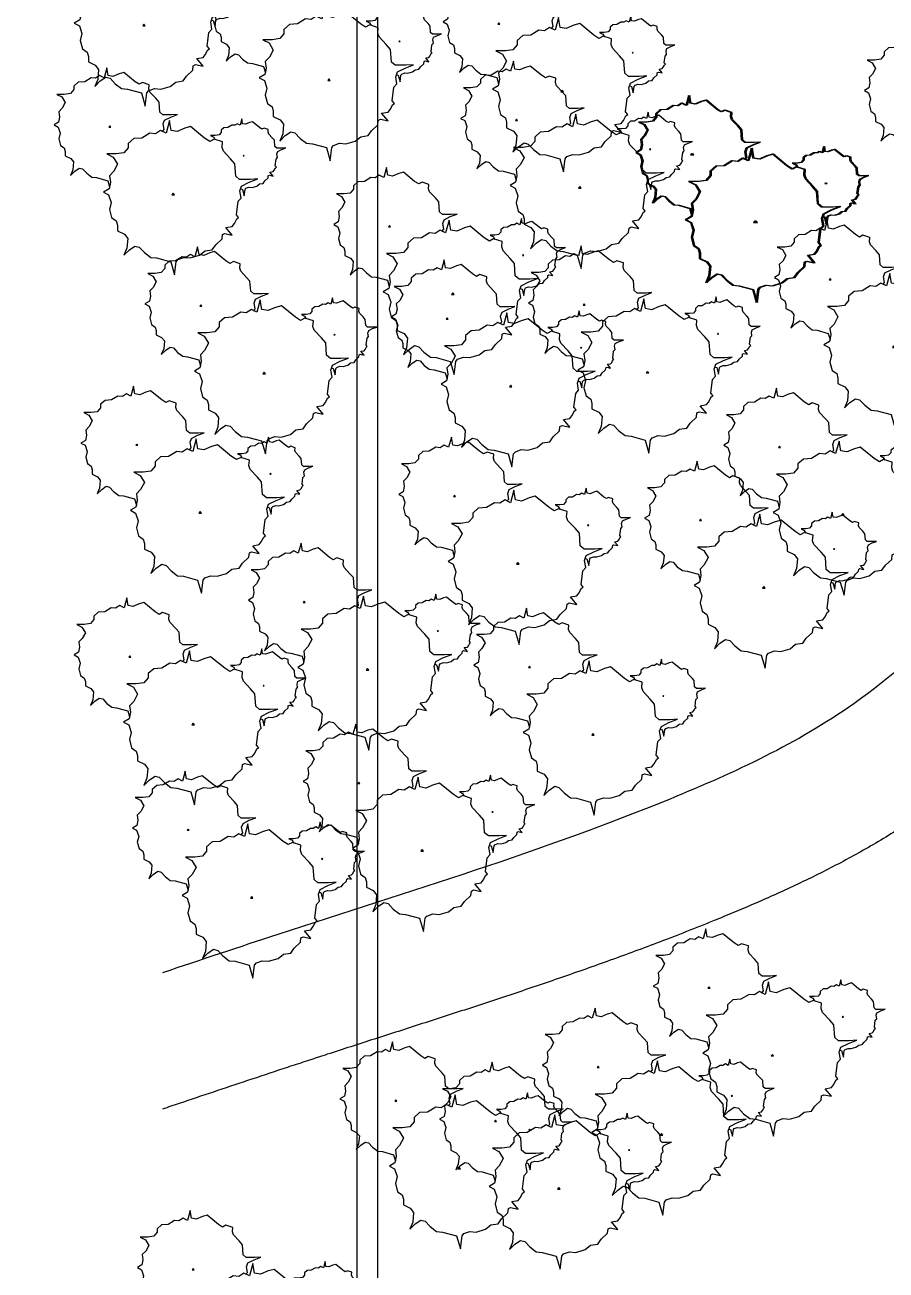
# Model space of a CAD drawing. Header units: millimetres. Extents: x -2023021 to 4454414, y -304659 to 993992.
# Drawn here: x 1481985 to 1515329, y 773262 to 821434 of the extents above; entities that cross this region are included whole.
import ezdxf

# ---------------------------------------------------------------- set-up
doc = ezdxf.new("R2010")
doc.units = ezdxf.units.MM
doc.header["$LTSCALE"] = 10
doc.header["$MEASUREMENT"] = 0
doc.layers.add('zelen', color=69, linetype='Continuous')

# ---------------------------------------------------------------- blocks, each defined once
blk = doc.blocks.new('Clump of Trees or Bushes - plan')
for points in [[(-10.993, 56.487), (-9.228, 58.426), (-10.144, 63.512), (-8.923, 67.033), (-3.43, 69.772), (2.673, 72.119), (-2.82, 71.728), (-10.449, 71.728), (-13.195, 74.075), (-13.806, 83.073), (-16.857, 86.594), (-22.045, 92.071), (-22.961, 94.81), (-22.656, 98.722), (-28.759, 100.678), (-31.811, 99.113), (-35.472, 101.461), (-45.543, 109.676), (-49.815, 108.503), (-55.308, 106.155), (-59.58, 106.938), (-60.801, 113.98), (-63.242, 104.982), (-67.209, 106.938), (-70.872, 104.59), (-74.839, 104.982), (-80.637, 101.461), (-86.435, 101.069), (-90.402, 97.548), (-90.402, 94.419), (-93.454, 90.898), (-98.947, 90.115), (-105.66, 90.115), (-101.083, 87.768), (-98.031, 82.682), (-100.778, 77.596), (-103.829, 74.466), (-103.219, 69.772), (-104.134, 65.077), (-108.102, 62.73), (-104.439, 60.774), (-102.609, 55.297), (-103.829, 50.211), (-102.303, 44.342), (-98.947, 41.995), (-98.031, 38.865), (-98.031, 34.953), (-93.148, 32.606), (-90.707, 29.476), (-91.317, 22.434), (-93.454, 17.348), (-89.487, 21.26), (-85.519, 23.999), (-82.468, 23.216), (-78.806, 19.304), (-74.228, 15.783), (-69.956, 15.392), (-59.886, 12.653), (-58.254, 7.074)], [(59.448, 5.262), (60.936, 4.858), (62.652, -1.011), (63.415, 4.858), (64.178, 5.836), (66.848, 6.814), (69.709, 6.569), (73.905, 7.792), (76.385, 9.748), (79.627, 10.237), (81.153, 12.438), (84.014, 15.127), (84.205, 17.084), (85.158, 17.573), (88.591, 16.839), (85.73, 20.262), (88.591, 20.751), (89.545, 21.974), (90.689, 24.174), (91.452, 24.663), (90.499, 25.886), (91.261, 31.999), (92.596, 33.466), (92.024, 36.645), (92.787, 38.845), (96.22, 40.557), (100.035, 42.024), (96.602, 41.779), (91.834, 41.779), (90.117, 43.246), (89.736, 48.871), (87.828, 51.071), (84.586, 54.494), (84.014, 56.206), (84.205, 58.651), (80.39, 59.873), (78.483, 58.895), (76.194, 60.362), (69.9, 65.497), (67.23, 64.764), (63.797, 63.297), (61.126, 63.786), (60.364, 68.187), (58.838, 62.563), (56.358, 63.786), (54.07, 62.319), (51.59, 62.563), (47.966, 60.362), (44.343, 60.118), (41.863, 57.917), (41.863, 55.961), (39.956, 53.761), (36.523, 53.272), (32.327, 53.272), (35.187, 51.805), (36.641, 49.381)]]:
    blk.add_lwpolyline(points)
for points in [[(-4.577, 66.508), (-7.629, 55.261), (-12.588, 57.706), (-17.166, 54.772), (-22.125, 55.261), (-29.372, 50.86), (-36.62, 50.371), (-41.579, 45.969), (-41.579, 42.057), (-45.393, 37.656), (-52.259, 36.678), (-60.651, 36.678), (-54.93, 33.743), (-51.115, 27.386), (-54.548, 21.029), (-58.363, 17.116), (-57.6, 11.248), (-58.744, 5.38), (-63.703, 2.446), (-59.126, 0), (-56.837, -6.846), (-58.363, -13.203), (-56.455, -20.539), (-52.259, -23.473), (-51.115, -27.385), (-51.115, -32.275), (-45.012, -35.21), (-41.96, -39.122), (-42.723, -47.924), (-45.393, -54.282), (-40.434, -49.391), (-35.475, -45.968), (-31.661, -46.946), (-27.083, -51.837), (-21.362, -56.238), (-16.021, -56.727), (-3.433, -60.15), (0, -71.887), (1.526, -60.15), (3.052, -58.194), (8.392, -56.238), (14.114, -56.727), (22.506, -54.282), (27.465, -50.369), (33.949, -49.391), (37.001, -44.99), (42.723, -39.611), (43.104, -35.699), (45.012, -34.721), (51.878, -36.188), (46.156, -29.341), (51.878, -28.363), (53.785, -25.918), (56.074, -21.517), (57.6, -20.539), (55.692, -18.094), (57.218, -5.868), (59.888, -2.934), (58.744, 3.424), (60.27, 7.825), (67.136, 11.248), (74.765, 14.182), (67.899, 13.693), (58.363, 13.693), (54.93, 16.627), (54.167, 27.875), (50.352, 32.276), (43.867, 39.123), (42.723, 42.546), (43.104, 47.436), (35.475, 49.882), (31.661, 47.925), (27.083, 50.86), (14.495, 61.129), (9.155, 59.662), (2.289, 56.728), (-3.052, 57.706)], [(-58.055, 61.947), (-58.97, 60.774), (-57.139, 60.774)], [(62.08, 35.667), (61.508, 34.933), (62.652, 34.933)], [(-1.144, 1.468), (-2.289, 0), (0, 0)]]:
    blk.add_lwpolyline(points, close=True)

msp = doc.modelspace()

# ---------------------------------------------------------------- linework, layer by layer
for p, q in [((1494837, 849366), (1494837, 724014)), ((1495644, 849344), (1495637, 725014))]:
    msp.add_line(p, q)
for points, knots in [([(1535893, 808840), (1534120, 808987), (1531120, 809235), (1527003, 805555), (1520999, 801821), (1515160, 795153), (1504538, 790223), (1495376, 787455), (1488802, 785263), (1487316, 784765)], [0, 0, 0, 0, 5058.501791, 8557.369829, 15881.718845, 26503.86908, 34486.732742, 50579.814726, 55280.085156, 55280.085156, 55280.085156, 55280.085156]), ([(1532788, 803893), (1532785, 803892), (1532780, 803889), (1532766, 803882), (1532756, 803877), (1532733, 803864), (1532720, 803856), (1532688, 803838), (1532671, 803827), (1532631, 803802), (1532610, 803788), (1532563, 803757), (1532538, 803740), (1532484, 803702), (1532455, 803682), (1532394, 803638), (1532362, 803615), (1532295, 803564), (1532260, 803538), (1532186, 803481), (1532148, 803452), (1532068, 803389), (1532027, 803357), (1531941, 803288), (1531897, 803253), (1531805, 803179), (1531758, 803141), (1531661, 803062), (1531611, 803021), (1531508, 802937), (1531455, 802894), (1531346, 802805), (1531289, 802759), (1531219, 802703), (1531206, 802692), (1531167, 802661), (1531141, 802640), (1531110, 802615), (1531105, 802611), (1531096, 802604), (1531092, 802600), (1531084, 802594), (1531079, 802590), (1531067, 802580), (1531058, 802573), (1531032, 802553), (1531015, 802539), (1530964, 802498), (1530930, 802471), (1530828, 802390), (1530760, 802337), (1530556, 802178), (1530421, 802074), (1530097, 801827), (1529908, 801685), (1529533, 801408), (1529348, 801273), (1528982, 801008), (1528801, 800878), (1528444, 800622), (1528268, 800497), (1527921, 800251), (1527750, 800129), (1527414, 799890), (1527249, 799773), (1526924, 799540), (1526765, 799425), (1526453, 799197), (1526300, 799084), (1526000, 798860), (1525853, 798748), (1525566, 798527), (1525426, 798417), (1525278, 798298), (1525268, 798290), (1525249, 798275), (1525241, 798268), (1525227, 798257), (1525222, 798253), (1525212, 798245), (1525207, 798240), (1525191, 798228), (1525180, 798219), (1525149, 798194), (1525128, 798177), (1525065, 798125), (1525023, 798091), (1524897, 797986), (1524812, 797915), (1524580, 797718), (1524431, 797590), (1524130, 797327), (1523979, 797192), (1523673, 796917), (1523518, 796776), (1523206, 796489), (1523049, 796343), (1522730, 796047), (1522569, 795896), (1522243, 795590), (1522078, 795435), (1521743, 795122), (1521574, 794963), (1521230, 794644), (1521056, 794482), (1520702, 794158), (1520523, 793994), (1520158, 793666), (1519972, 793501), (1519595, 793170), (1519403, 793005), (1519012, 792674), (1518813, 792508), (1518407, 792178), (1518200, 792014), (1517778, 791687), (1517562, 791525), (1517294, 791329), (1517246, 791294), (1517170, 791239), (1517142, 791218), (1517089, 791180), (1517064, 791163), (1517012, 791126), (1516986, 791107), (1516939, 791074), (1516919, 791060), (1516879, 791032), (1516860, 791018), (1516800, 790977), (1516760, 790949), (1516640, 790866), (1516560, 790812), (1516320, 790650), (1516159, 790544), (1515741, 790274), (1515483, 790113), (1514966, 789801), (1514706, 789650), (1514187, 789356), (1513928, 789214), (1513408, 788937), (1513148, 788803), (1512629, 788541), (1512370, 788414), (1511852, 788166), (1511594, 788045), (1511079, 787809), (1510823, 787694), (1510311, 787470), (1510056, 787360), (1509549, 787145), (1509297, 787040), (1509012, 786923), (1508979, 786909), (1508923, 786886), (1508900, 786877), (1508855, 786859), (1508833, 786849), (1508765, 786822), (1508721, 786804), (1508586, 786749), (1508496, 786713), (1508227, 786604), (1508047, 786533), (1507509, 786320), (1507150, 786180), (1506157, 785800), (1505522, 785564), (1504256, 785105), (1503624, 784881), (1502363, 784444), (1501734, 784230), (1500481, 783810), (1499856, 783604), (1498610, 783197), (1497989, 782996), (1496753, 782597), (1496137, 782399), (1494911, 782004), (1494301, 781808), (1493579, 781573), (1493464, 781535), (1493320, 781488), (1493292, 781479), (1493235, 781460), (1493206, 781451), (1493121, 781423), (1493064, 781404), (1492892, 781348), (1492778, 781311), (1492435, 781198), (1492207, 781123), (1491520, 780897), (1491062, 780745), (1489724, 780299), (1488843, 780004), (1487744, 779635), (1487530, 779563), (1487316, 779491)], [5278.901827, 5278.901827, 5278.901827, 5278.901827, 5474.519003, 5474.519003, 5670.136179, 5670.136179, 5865.753355, 5865.753355, 6061.370532, 6061.370532, 6256.987708, 6256.987708, 6452.604884, 6452.604884, 6648.22206, 6648.22206, 6843.839236, 6843.839236, 7039.456412, 7039.456412, 7235.073588, 7235.073588, 7430.690765, 7430.690765, 7626.307941, 7626.307941, 7821.925117, 7821.925117, 8017.542293, 8017.542293, 8213.159469, 8213.159469, 8408.776645, 8408.776645, 8452.239265, 8452.239265, 8539.164504, 8539.164504, 8554.244728, 8554.244728, 8568.184748, 8568.184748, 8582.124768, 8582.124768, 8610.004808, 8610.004808, 8665.764888, 8665.764888, 8777.285047, 8777.285047, 9000.325367, 9000.325367, 9446.406006, 9446.406006, 10080.286921, 10080.286921, 10714.167837, 10714.167837, 11348.048753, 11348.048753, 11981.929668, 11981.929668, 12615.810584, 12615.810584, 13249.691499, 13249.691499, 13883.572415, 13883.572415, 14517.45333, 14517.45333, 15151.334246, 15151.334246, 15785.215162, 15785.215162, 15834.459682, 15834.459682, 15872.613456, 15872.613456, 15896.947643, 15896.947643, 15921.281829, 15921.281829, 15969.950202, 15969.950202, 16067.286948, 16067.286948, 16261.960439, 16261.960439, 16651.307422, 16651.307422, 17327.180434, 17327.180434, 18003.053447, 18003.053447, 18678.926459, 18678.926459, 19354.799472, 19354.799472, 20030.672484, 20030.672484, 20706.545497, 20706.545497, 21382.41851, 21382.41851, 22058.291522, 22058.291522, 22734.164535, 22734.164535, 23410.037547, 23410.037547, 24085.91056, 24085.91056, 24761.783572, 24761.783572, 25437.656585, 25437.656585, 26113.529597, 26113.529597, 26260.768891, 26260.768891, 26345.693049, 26345.693049, 26421.58116, 26421.58116, 26501.400451, 26501.400451, 26561.074588, 26561.074588, 26620.748725, 26620.748725, 26740.096999, 26740.096999, 26978.793548, 26978.793548, 27456.186646, 27456.186646, 28218.729185, 28218.729185, 28981.271724, 28981.271724, 29743.814263, 29743.814263, 30506.356803, 30506.356803, 31268.899342, 31268.899342, 32031.441881, 32031.441881, 32793.98442, 32793.98442, 33556.52696, 33556.52696, 34319.069499, 34319.069499, 34421.379748, 34421.379748, 34489.781704, 34489.781704, 34558.183659, 34558.183659, 34694.98757, 34694.98757, 34968.595391, 34968.595391, 35515.811034, 35515.811034, 36610.24232, 36610.24232, 38550.065371, 38550.065371, 40489.888423, 40489.888423, 42429.711474, 42429.711474, 44369.534526, 44369.534526, 46309.357577, 46309.357577, 48249.180629, 48249.180629, 50189.00368, 50189.00368, 50556.953583, 50556.953583, 50648.282852, 50648.282852, 50739.61212, 50739.61212, 50922.270657, 50922.270657, 51287.58773, 51287.58773, 52018.221877, 52018.221877, 53479.49017, 53479.49017, 56279.182257, 56279.182257, 56956.566849, 56956.566849, 56956.566849, 56956.566849])]:
    msp.add_open_spline(points, degree=3, knots=knots)

# ---------------------------------------------------------------- block references
at = {"layer": 'zelen', "xscale": 43.11638107232748, "yscale": 43.11638107232748, "zscale": 43.11638107232748}
for p in [(1486646, 821395), (1493808, 819281), (1502840, 818848), (1519149, 816189), (1503518, 815114), (1487778, 814863), (1510299, 813792), (1510349, 813792), (1498605, 811008), (1515670, 808955), (1491296, 807935), (1506144, 807969), (1500843, 807432), (1488817, 802550), (1513704, 802467), (1501118, 800568), (1510641, 799643), (1495298, 796471), (1488553, 794356), (1504028, 793960), (1497414, 789466), (1490815, 787655), (1510975, 781546), (1506681, 778486), (1498845, 777181), (1502704, 776395), (1491007, 770655)]:
    msp.add_blockref('Clump of Trees or Bushes - plan', p, dxfattribs=at)

doc.saveas('drawing.dxf')
